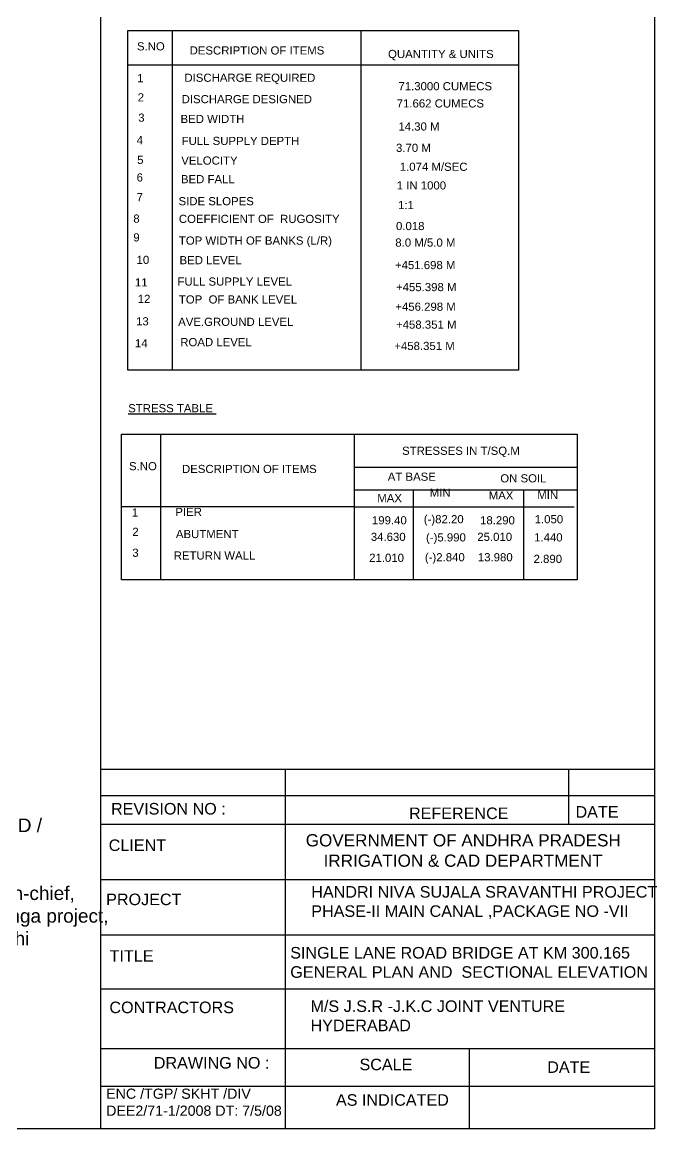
# Model space of a CAD drawing. Header units: millimetres. Extents: x 1731976 to 22518410, y 23233642 to 37030816.
# Drawn here: x 17846381 to 22518410, y 23233642 to 31381384 of the extents above; entities that cross this region are included whole.
import ezdxf

# ---------------------------------------------------------------- set-up
doc = ezdxf.new("R2010")
doc.units = ezdxf.units.MM
doc.header["$MEASUREMENT"] = 0
doc.layers.add('TEXT', color=7, linetype='Continuous')
doc.styles.get("Standard").update_dxf_attribs({"font": 'arial.ttf', "height": 30000})

msp = doc.modelspace()

# ---------------------------------------------------------------- linework, layer by layer
at = {"layer": 'TEXT', "color": 0}
for points in [[(22501461.7, 23233642.5), (1731976.3, 23233642.5), (1731976.3, 37030816.1), (22501461.7, 37030816.1)], [(18624673.4, 31319294.6), (21500092.6, 31319294.6), (21500092.6, 28819017), (18624673.4, 28819017)], [(18578458.6, 28347554.2), (21932346.5, 28347554.2), (21932346.5, 27276738), (18578458.6, 27276738)], [(22501461.7, 23233642.5), (18426172.6, 23233642.5), (18426172.6, 25882744.4), (22501461.7, 25882744.4)]]:
    msp.add_lwpolyline(points, close=True, dxfattribs=at)
at = {"layer": 'TEXT'}
for points in [[(18426172.6, 25882744.4), (18426172.6, 37030816.1)], [(18951227.7, 31319294.6), (18951227.7, 28819017)], [(20340797.6, 28819017), (20340797.6, 31319294.6)], [(18624673.4, 31066074.3), (21500092.6, 31066074.3)], [(20291681.5, 28104362.3), (21932346.5, 28104362.3)], [(21932346.5, 27936247.4), (20291681.5, 27936247.4)], [(20291681.5, 27812146.1), (18578458.6, 27812146.1)]]:
    msp.add_lwpolyline(points, dxfattribs=at)
at = {"layer": 'TEXT', "color": 0}
for points in [[(18865044.9, 28347554.2), (18865044.9, 27276738)], [(20291681.5, 27276738), (20291681.5, 28347554.2)], [(20725478.3, 27936247.4), (20725478.3, 27276738)], [(21536865.8, 27936247.4), (21536865.8, 27276738)], [(20291681.5, 27812146.1), (21909373.6, 27812146.1)], [(19783594.3, 25882744.4), (19783594.3, 23233642.5)], [(21867656, 25882744.4), (21867656, 25476068.2)], [(18426172.6, 25688988.5), (22501461.7, 25688988.5)], [(18426172.6, 25476068.2), (22501461.7, 25476068.2)], [(18426172.6, 25068991.3), (22501461.7, 25068991.3)], [(18426172.6, 24661914.3), (22501461.7, 24661914.3)], [(18426172.6, 24264407.6), (22501461.7, 24264407.6)], [(18426172.6, 23824980.2), (22501461.7, 23824980.2)], [(21136134.1, 23824980.2), (21136134.1, 23233642.5)], [(18426172.6, 23547305.1), (22501461.7, 23547305.1)]]:
    msp.add_lwpolyline(points, dxfattribs=at)

# ---------------------------------------------------------------- texts
for s, height, p in [('S.NO ', 60000, (18691459.4, 31173198)), ('DESCRIPTION OF ITEMS ', 60000, (19078920.3, 31143165.9)), ('QUANTITY & UNITS', 60000, (20539813.6, 31116860.8)), ('1', 60000, (18692964.4, 30939140.2)), ('DISCHARGE REQUIRED ', 60000, (19040924.1, 30942162.2)), ('71.3000 CUMECS ', 60000, (20616012, 30879665.4)), ('2', 60000, (18697005.6, 30797771.6)), ('DISCHARGE DESIGNED ', 60000, (19020422.9, 30784536.1)), ('71.662 CUMECS ', 60000, (20603335.2, 30752963.9)), ('3', 60000, (18701046.9, 30648324.7)), ('BED WIDTH ', 60000, (19012324.9, 30638848.3)), ('14.30 M', 60000, (20616012, 30583184)), ('4', 60000, (18688923.2, 30482721.5)), ('FULL SUPPLY DEPTH ', 60000, (19020422.9, 30476973)), ('3.70 M ', 60000, (20598264.5, 30426074.2)), ('5', 60000, (18692964.4, 30337313.7)), ('VELOCITY ', 60000, (19017785, 30332139)), ('1.074 M/SEC', 60000, (20626153.5, 30286702.6)), ('6', 60000, (18688923.2, 30208062.4)), ('BED FALL ', 60000, (19015249.6, 30195301.4)), ('1 IN 1000', 60000, (20603327, 30149361)), ('7', 60000, (18688923.2, 30062654.7)), ('SIDE SLOPES ', 60000, (18997502, 30033123.5)), ('1:1', 60000, (20613468.5, 30004921.4)), ('8', 60000, (18664675.7, 29905129.6)), ('COEFFICIENT OF  RUGOSITY ', 60000, (19000088.4, 29902886.9)), ('0.018', 60000, (20598256.3, 29850345.6)), ('9', 60000, (18664747.2, 29766872.8)), ('TOP WIDTH OF BANKS (L/R)', 60000, (19000088.4, 29743243)), ('8.0 M/5.0 M', 60000, (20593185.5, 29728712.2)), ('10', 60000, (18688994.7, 29601269.5)), ('BED LEVEL ', 60000, (19005159.1, 29598803.4)), ('+451.698 M', 60000, (20590672.7, 29563049.9)), ('11', 60000, (18676871, 29435666.3)), ('FULL SUPPLY LEVEL ', 60000, (18989946.9, 29441693.6)), ('+455.398 M', 60000, (20598278.8, 29400872)), ('12', 60000, (18697077.2, 29314493.2)), ('TOP  OF BANK LEVEL', 60000, (19000088.4, 29309924)), ('+456.298 M ', 60000, (20593208.1, 29256432.4)), ('13', 60000, (18684953.4, 29148889.9)), ('AVE.GROUND LEVEL ', 60000, (18995017.6, 29145212.2)), ('+458.351 M', 60000, (20598278.8, 29124662.8)), ('14', 60000, (18676871, 28987325.7)), ('ROAD LEVEL', 60000, (19010229.9, 28995704.4)), ('+458.351 M', 60000, (20585602, 28967553)), ('%%USTRESS TABLE ', 60000, (18627003.4, 28509050.9)), ('STRESSES IN T/SQ.M', 60000, (20643159, 28195805.5)), ('S.NO ', 60000, (18633098, 28082165.3)), ('DESCRIPTION OF ITEMS ', 60000, (19022928, 28061872.4)), ('AT BASE ', 60000, (20537580.1, 28005052.4)), ('ON SOIL', 60000, (21365968.8, 27992876.6)), ('MIN ', 60000, (20846195.5, 27887353.6)), ('MAX', 60000, (20460426.2, 27846767.8)), ('MAX ', 60000, (21280693.6, 27867060.7)), ('MIN', 60000, (21638037.8, 27871119.3)), ('1', 60000, (18653401.6, 27741244.8)), ('PIER ', 60000, (18974199.3, 27745303.4)), ('199.40', 60000, (20421057.2, 27683969.8)), ('(-)82.20', 60000, (20802765.8, 27692087)), ('18.290', 60000, (21216960.1, 27683969.8)), ('1.050', 60000, (21618972.3, 27692087)), ('2', 60000, (18657462.4, 27599194.6)), ('ABUTMENT ', 60000, (18978260, 27582960.3)), ('34.630', 60000, (20412935.7, 27562212.5)), ('(-)5.990', 60000, (20819008.7, 27558153.9)), ('25.010', 60000, (21196656.5, 27562212.5)), ('1.440', 60000, (21614911.6, 27558153.9)), ('3', 60000, (18657462.4, 27444968.6)), ('RETURN WALL', 60000, (18962017.1, 27424675.8)), ('21.010', 60000, (20400753.6, 27407986.5)), ('(-)2.840 ', 60000, (20810887.2, 27412045.1)), ('13.980', 60000, (21200717.2, 27412045.1)), ('2.890', 60000, (21610850.9, 27399869.4)), ('REVISION NO :', 85000, (18500638.3, 25547926.9)), ('REFERENCE ', 85000, (20694086.4, 25514250.5)), ('DATE ', 85000, (21919623.8, 25524570.1)), ('CLIENT ', 85000, (18483625.5, 25279281.6)), ('PROJECT ', 85000, (18464894.2, 24880612.2)), ('TITLE ', 85000, (18490413.4, 24464041.9)), ('CONTRACTORS ', 85000, (18488751, 24085548)), ('DRAWING NO :', 85000, (18815396.9, 23677479.1)), ('SCALE', 85000, (20329624.8, 23665210.6)), ('DATE ', 85000, (21711453.4, 23645956.8)), ('AS INDICATED', 85000, (20156208.1, 23403909.4))]:
    msp.add_text(s, height=height, dxfattribs=at).set_placement(p)
at = {"layer": 'TEXT', "color": 0, "attachment_point": 1}
for s, insert, char_height, width in [('/APPROVED / \\PSd/- \\P\\PEngineer -in-chief, Telugu Ganga project, Srikalahasthi \\P\\P\\P', (17100220.6, 25518542.9), 100000, 1407208.714), ('\\pi1.3173e+005;GOVERNMENT OF ANDHRA PRADESH \\P\\pi2.632e+005;IRRIGATION & CAD DEPARTMENT ', (19802242.9, 25403177), 90000, 2565895.697), ('HANDRI NIVA SUJALA SRAVANTHI PROJECT  PHASE-II MAIN CANAL ,PACKAGE NO -VII', (19974580, 25020932.1), 85000, 2608008.474), ('SINGLE LANE ROAD BRIDGE AT KM 300.165 GENERAL PLAN AND  SECTIONAL ELEVATION', (19819862.6, 24572621.9), 85000, 2632912.688), ('M/S J.S.R -J.K.C JOINT VENTURE  HYDERABAD', (19969028.1, 24179294.8), 85000, 1953586.804), ('ENC /TGP/ SKHT /DIV DEE2/71-1/2008 DT: 7/5/08', (18464652.9, 23530111.3), 75000, 1614679.666)]:
    msp.add_mtext(s, dxfattribs=dict(at, insert=insert, char_height=char_height, width=width))

doc.saveas('drawing.dxf')
